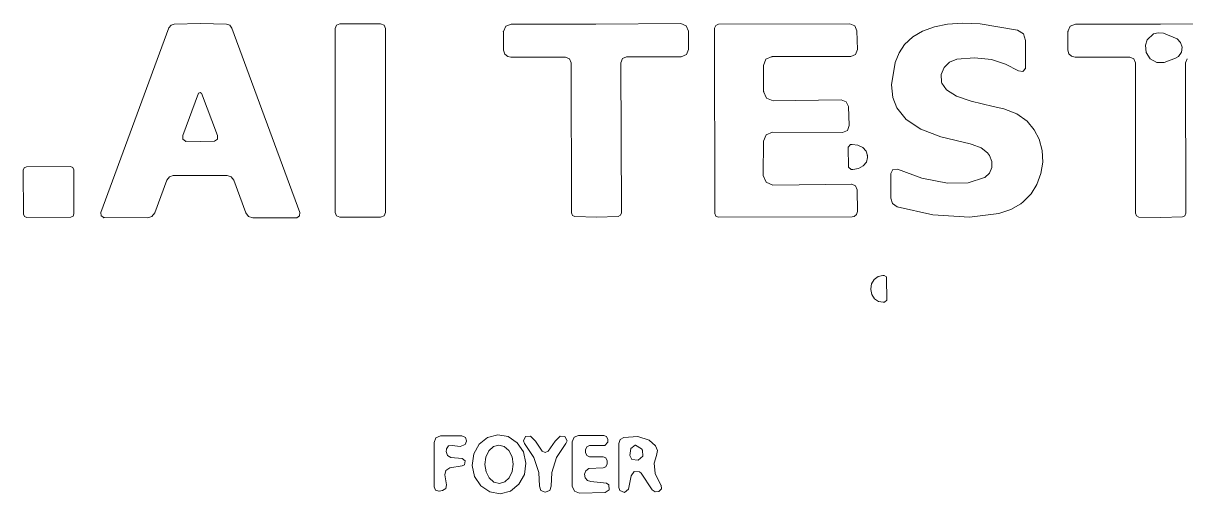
# Model space of a CAD drawing. Extents: x 0 to 650, y 0 to 488.
# Drawn here: x 272 to 410, y 174.2 to 230 of the extents above; entities that cross this region are included whole.
import ezdxf

# ---------------------------------------------------------------- set-up
doc = ezdxf.new("R2010")
doc.units = 0
doc.linetypes.add('Solid', pattern=[0])
doc.layers.add('Layer 1', color=7, linetype='Solid', lineweight=0)

msp = doc.modelspace()

# ---------------------------------------------------------------- linework, layer by layer
at = {"layer": 'Layer 1', "color": 9, "linetype": 'Solid', "lineweight": 0}
for p, q in [((289.27, 229.47), (281.19, 207.58)), ((289.53, 229.8), (289.27, 229.47)), ((289.91, 229.94), (289.53, 229.8)), ((293.01, 230.01), (289.91, 229.94)), ((296.11, 229.94), (293.01, 230.01)), ((296.5, 229.79), (296.11, 229.94)), ((296.75, 229.46), (296.5, 229.79)), ((304.81, 207.57), (296.75, 229.46)), ((309.18, 229.81), (309.01, 229.4)), ((309.01, 229.4), (309.01, 207.58)), ((309.59, 229.98), (309.18, 229.81)), ((314.41, 229.98), (309.59, 229.98)), ((314.82, 229.81), (314.41, 229.98)), ((314.99, 229.4), (314.82, 229.81)), ((314.99, 207.58), (314.99, 229.4)), ((329.27, 229.67), (329, 229.04)), ((329.9, 229.93), (329.27, 229.67)), ((339.98, 229.94), (329.9, 229.93)), ((350.05, 229.99), (339.98, 229.94)), ((350.68, 229.73), (350.05, 229.99)), ((350.95, 229.1), (350.68, 229.73)), ((350.95, 229.09), (350.95, 229.1)), ((354.2, 229.77), (354.06, 229.43)), ((354.06, 229.43), (354.06, 229.43)), ((354.06, 229.43), (354.09, 207.47)), ((354.54, 229.91), (354.2, 229.77)), ((370.11, 229.95), (354.54, 229.91)), ((370.7, 229.71), (370.11, 229.95)), ((370.95, 229.12), (370.7, 229.71)), ((371.01, 226.9), (370.95, 229.12)), ((380.15, 229.61), (378.74, 229.09)), ((381.7, 229.91), (380.15, 229.61)), ((383.52, 230.03), (381.7, 229.91)), ((385.58, 229.95), (383.52, 230.03)), ((390.04, 229.2), (385.58, 229.95)), ((390.73, 228.77), (390.04, 229.2)), ((396.26, 229.68), (396, 229.04)), ((396.9, 229.94), (396.26, 229.68)), ((406.99, 229.93), (396.9, 229.94)), ((417.08, 229.96), (406.99, 229.93)), ((329, 229.04), (329, 229.03)), ((329, 229.03), (329.01, 226.85)), ((350.96, 226.91), (350.95, 229.09)), ((377.59, 228.4), (376.61, 227.49)), ((378.74, 229.09), (377.59, 228.4)), ((390.99, 228), (390.73, 228.77)), ((390.99, 224.83), (390.99, 228)), ((396, 229.04), (396, 229.04)), ((396, 229.04), (396, 226.85)), ((329.01, 226.85), (329.15, 226.38)), ((329.15, 226.38), (329.53, 226.07)), ((350.71, 226.31), (350.96, 226.91)), ((370.78, 226.33), (371.01, 226.9)), ((375.96, 226.53), (375.48, 225.39)), ((376.61, 227.49), (375.96, 226.53)), ((396, 226.85), (396.11, 226.42)), ((396.11, 226.42), (396.43, 226.11)), ((329.53, 226.07), (329.86, 226)), ((329.86, 226), (336.35, 226.01)), ((336.35, 226.01), (336.83, 225.82)), ((336.83, 225.82), (337.03, 225.33)), ((337.03, 225.33), (337.07, 207.52)), ((342.94, 225.35), (343.14, 225.83)), ((343, 207.53), (342.94, 225.35)), ((343.14, 225.83), (343.62, 226.03)), ((343.62, 226.03), (350.11, 226.06)), ((350.11, 226.06), (350.71, 226.31)), ((359.85, 225), (360.14, 225.75)), ((359.88, 221.92), (359.85, 225)), ((360.14, 225.75), (360.88, 226.07)), ((360.88, 226.07), (360.89, 226.07)), ((360.89, 226.07), (370.21, 226.09)), ((370.21, 226.09), (370.22, 226.09)), ((370.22, 226.09), (370.78, 226.33)), ((375.48, 225.39), (375.08, 222.73)), ((381.3, 224.77), (381.95, 225.41)), ((381.95, 225.41), (382.8, 225.75)), ((382.8, 225.75), (384.92, 225.94)), ((384.92, 225.94), (386.94, 225.72)), ((386.94, 225.72), (386.94, 225.72)), ((386.94, 225.72), (386.94, 225.72)), ((386.94, 225.72), (388.58, 225.19)), ((388.58, 225.19), (390.15, 224.37)), ((396.43, 226.11), (396.85, 226)), ((396.85, 226), (403.35, 226)), ((403.35, 226), (403.83, 225.8)), ((403.83, 225.8), (404.03, 225.32)), ((404.03, 225.32), (404.04, 207.48)), ((409.95, 225.33), (410.15, 225.81)), ((409.99, 207.48), (409.95, 225.33)), ((380.97, 223.94), (381.3, 224.77)), ((381, 223.05), (380.97, 223.94)), ((390.15, 224.37), (390.64, 224.32)), ((390.64, 224.32), (390.97, 224.67)), ((390.97, 224.67), (390.99, 224.83)), ((375.08, 222.73), (375.24, 221.23)), ((381.03, 222.92), (381, 223.05)), ((381.58, 222.13), (381.03, 222.92)), ((292.81, 221.75), (290.92, 216.69)), ((292.93, 221.79), (292.81, 221.75)), ((292.97, 221.8), (292.93, 221.79)), ((293.03, 221.79), (292.97, 221.8)), ((293.15, 221.75), (293.03, 221.79)), ((295.06, 216.69), (293.15, 221.75)), ((360.22, 221.14), (359.88, 221.92)), ((359.88, 221.92), (359.88, 221.92)), ((361.01, 220.82), (360.22, 221.14)), ((369.1, 220.95), (361.01, 220.82)), ((369.7, 220.72), (369.1, 220.95)), ((375.24, 221.23), (375.71, 219.98)), ((382.78, 221.39), (381.58, 222.13)), ((384.53, 220.78), (382.78, 221.39)), ((369.97, 220.14), (369.7, 220.72)), ((370.04, 217.88), (369.97, 220.14)), ((375.71, 219.98), (376.82, 218.59)), ((387.12, 220.16), (384.53, 220.78)), ((388.41, 219.86), (387.12, 220.16)), ((389.95, 219.28), (388.41, 219.86)), ((376.82, 218.59), (378.53, 217.45)), ((391.17, 218.39), (389.95, 219.28)), ((392, 217.4), (391.17, 218.39)), ((290.92, 216.69), (290.94, 216.28)), ((295.03, 216.29), (295.06, 216.69)), ((359.86, 216.03), (360.17, 216.78)), ((360.17, 216.78), (360.92, 217.1)), ((360.92, 217.1), (369.25, 217.08)), ((369.25, 217.08), (369.26, 217.08)), ((369.26, 217.08), (369.82, 217.32)), ((369.82, 217.32), (370.04, 217.88)), ((378.53, 217.45), (380.92, 216.55)), ((392.58, 216.26), (392, 217.4)), ((290.94, 216.28), (291.26, 216.03)), ((291.26, 216.03), (291.32, 216.02)), ((291.32, 216.02), (292.99, 215.99)), ((292.99, 215.99), (294.66, 216.03)), ((294.66, 216.03), (294.71, 216.04)), ((294.71, 216.04), (295.03, 216.29)), ((359.82, 211.99), (359.86, 216.03)), ((380.92, 216.55), (384.41, 215.7)), ((384.41, 215.7), (384.64, 215.65)), ((384.64, 215.65), (385.69, 215.26)), ((392.94, 214.94), (392.58, 216.26)), ((385.69, 215.26), (386.47, 214.64)), ((386.47, 214.64), (386.47, 214.64)), ((386.47, 214.64), (386.71, 214.32)), ((386.71, 214.32), (386.98, 213.64)), ((393.01, 213.56), (392.94, 214.94)), ((272.1, 212.87), (271.99, 212.58)), ((271.99, 212.58), (272.01, 207.38)), ((272.38, 212.99), (272.1, 212.87)), ((277.58, 213.01), (272.38, 212.99)), ((277.87, 212.9), (277.58, 213.01)), ((277.99, 212.62), (277.87, 212.9)), ((278.01, 207.42), (277.99, 212.62)), ((375.24, 212.67), (374.98, 212.2)), ((375.78, 212.7), (375.24, 212.67)), ((378.67, 211.63), (375.78, 212.7)), ((386.97, 212.9), (386.68, 212.24)), ((386.98, 213.64), (386.97, 212.9)), ((392.81, 212.19), (393.01, 213.56)), ((287.59, 207.54), (289.03, 211.42)), ((289.03, 211.42), (289.33, 211.81)), ((289.33, 211.81), (289.8, 211.96)), ((289.8, 211.96), (293, 211.96)), ((293, 211.96), (296.21, 211.95)), ((296.21, 211.95), (296.68, 211.81)), ((296.68, 211.81), (296.98, 211.42)), ((296.98, 211.42), (298.41, 207.53)), ((359.82, 211.98), (359.82, 211.99)), ((360.17, 211.16), (359.82, 211.98)), ((360.99, 210.83), (360.17, 211.16)), ((374.98, 212.2), (374.98, 209.27)), ((381.71, 211.05), (378.67, 211.63)), ((386.11, 211.72), (384.18, 211.09)), ((386.15, 211.74), (386.11, 211.72)), ((386.68, 212.24), (386.15, 211.74)), ((392.33, 210.88), (392.81, 212.19)), ((370.31, 210.92), (360.99, 210.83)), ((370.36, 210.92), (370.31, 210.92)), ((370.8, 210.72), (370.36, 210.92)), ((370.99, 210.27), (370.8, 210.72)), ((371.02, 207.67), (370.99, 210.27)), ((384.18, 211.09), (381.71, 211.05)), ((390.71, 208.84), (391.64, 209.78)), ((391.64, 209.78), (392.33, 210.88)), ((374.98, 209.27), (375.19, 208.63)), ((375.19, 208.63), (375.73, 208.24)), ((389.21, 207.93), (390.4, 208.6)), ((390.4, 208.6), (390.71, 208.84)), ((272.01, 207.38), (272.13, 207.1)), ((272.13, 207.1), (272.42, 206.99)), ((272.42, 206.99), (277.62, 207.01)), ((277.62, 207.01), (277.9, 207.13)), ((277.9, 207.13), (278.01, 207.42)), ((281.19, 207.58), (281.22, 207.19)), ((281.22, 207.19), (281.54, 206.96)), ((286.76, 206.95), (287.27, 207.11)), ((287.27, 207.11), (287.59, 207.54)), ((298.41, 207.53), (298.74, 207.11)), ((298.74, 207.11), (299.24, 206.95)), ((304.46, 206.95), (304.78, 207.18)), ((304.78, 207.18), (304.81, 207.57)), ((309.01, 207.58), (309.18, 207.17)), ((309.18, 207.17), (309.59, 207)), ((314.41, 207), (314.82, 207.17)), ((314.82, 207.17), (314.99, 207.58)), ((337.07, 207.52), (337.18, 207.22)), ((337.18, 207.22), (337.45, 207.08)), ((337.45, 207.08), (340.04, 207.03)), ((340.04, 207.03), (342.62, 207.09)), ((342.62, 207.09), (342.89, 207.24)), ((342.89, 207.24), (343, 207.53)), ((354.09, 207.47), (354.22, 207.15)), ((354.22, 207.15), (354.54, 207.02)), ((354.54, 207.02), (370.39, 207.04)), ((370.39, 207.04), (370.63, 207.09)), ((370.63, 207.09), (370.91, 207.32)), ((370.91, 207.32), (371.02, 207.67)), ((375.73, 208.24), (379.97, 207.3)), ((379.97, 207.3), (384.33, 207.02)), ((384.33, 207.02), (387.82, 207.46)), ((387.82, 207.46), (389.21, 207.93)), ((404.04, 207.48), (404.15, 207.18)), ((404.15, 207.18), (404.43, 207.03)), ((404.43, 207.03), (407.02, 206.98)), ((407.02, 206.98), (409.6, 207.04)), ((409.6, 207.04), (409.88, 207.19)), ((409.88, 207.19), (409.99, 207.48)), ((281.54, 206.96), (281.62, 206.96)), ((281.62, 206.96), (286.76, 206.95)), ((299.24, 206.95), (304.38, 206.95)), ((304.38, 206.95), (304.46, 206.95)), ((309.59, 207), (314.41, 207)), ((320.98, 180.81), (320.76, 180.26)), ((321.53, 181.06), (320.98, 180.81)), ((321.56, 181.06), (321.53, 181.06)), ((324.07, 181.06), (321.56, 181.06)), ((324.48, 180.88), (324.07, 181.06)), ((324.62, 180.46), (324.48, 180.88)), ((327.12, 180.87), (326.11, 180.07)), ((328.33, 181.19), (327.12, 180.87)), ((329.56, 180.97), (328.33, 181.19)), ((330.63, 180.25), (329.56, 180.97)), ((331.63, 181), (331.37, 180.47)), ((332.21, 181.02), (331.63, 181)), ((332.8, 180.45), (332.21, 181.02)), ((335.71, 181.02), (335.13, 180.45)), ((336.3, 181), (335.71, 181.02)), ((336.55, 180.47), (336.3, 181)), ((337.37, 180.89), (337.15, 180.36)), ((337.91, 181.11), (337.37, 180.89)), ((340.9, 181.11), (337.91, 181.11)), ((341.23, 180.98), (340.9, 181.11)), ((341.37, 180.65), (341.23, 180.98)), ((343.29, 180.88), (342.87, 180.62)), ((344.95, 180.99), (343.29, 180.88)), ((346.28, 180.56), (344.95, 180.99)), ((320.76, 180.26), (320.76, 175.02)), ((322.2, 179.2), (322.23, 179.46)), ((322.23, 179.46), (322.24, 179.51)), ((322.24, 179.51), (322.48, 179.86)), ((322.48, 179.86), (322.9, 179.92)), ((322.9, 179.92), (323.85, 179.79)), ((323.85, 179.79), (324.43, 180.02)), ((324.43, 180.02), (324.62, 180.42)), ((324.43, 180.02), (324.43, 180.02)), ((324.62, 180.42), (324.62, 180.46)), ((326.11, 180.07), (325.46, 178.91)), ((327.81, 179.78), (327.27, 179.28)), ((328.45, 179.96), (327.81, 179.78)), ((329.09, 179.8), (328.45, 179.96)), ((329.65, 179.31), (329.09, 179.8)), ((331.37, 179.15), (330.63, 180.25)), ((331.37, 180.47), (331.5, 180.16)), ((331.5, 180.16), (332.61, 178.49)), ((333.61, 179.25), (332.8, 180.45)), ((335.13, 180.45), (334.32, 179.25)), ((335.31, 178.49), (336.42, 180.16)), ((336.42, 180.16), (336.55, 180.47)), ((337.15, 180.36), (337.15, 175.1)), ((338.74, 179.42), (338.88, 179.76)), ((338.74, 179.07), (338.74, 179.42)), ((338.88, 179.76), (339.22, 179.9)), ((339.22, 179.9), (340.97, 179.9)), ((340.97, 179.9), (341.03, 179.9)), ((341.03, 179.9), (341.37, 180.3)), ((341.37, 180.3), (341.37, 180.65)), ((342.87, 180.62), (342.7, 180.15)), ((342.7, 180.15), (342.7, 174.92)), ((344.1, 179.55), (343.99, 178.73)), ((344.63, 179.96), (344.1, 179.55)), ((344.66, 179.96), (344.63, 179.96)), ((345.39, 179.52), (344.66, 179.96)), ((345.51, 179.36), (345.39, 179.52)), ((347.05, 179.88), (346.28, 180.56)), ((347.28, 179.32), (347.05, 179.88)), ((322.34, 178.74), (322.2, 179.2)), ((322.76, 178.51), (322.34, 178.74)), ((324.08, 178.38), (322.76, 178.51)), ((324.45, 178.09), (324.08, 178.38)), ((324.36, 177.63), (324.45, 178.09)), ((325.46, 178.91), (325.27, 177.56)), ((326.92, 178.54), (326.8, 177.67)), ((327.27, 179.28), (326.92, 178.54)), ((330.02, 178.58), (329.65, 179.31)), ((330.16, 177.71), (330.02, 178.58)), ((331.67, 177.82), (331.37, 179.15)), ((332.61, 178.49), (333.2, 176.72)), ((333.96, 179.1), (333.61, 179.25)), ((334.32, 179.25), (333.96, 179.1)), ((334.73, 176.72), (335.31, 178.49)), ((338.88, 178.72), (338.74, 179.07)), ((339.22, 178.58), (338.88, 178.72)), ((340.82, 178.58), (339.22, 178.58)), ((341.16, 178.44), (340.82, 178.58)), ((341.3, 178.1), (341.16, 178.44)), ((341.3, 177.73), (341.3, 178.1)), ((343.99, 178.73), (344.24, 178.25)), ((344.24, 178.25), (345, 178.19)), ((345, 178.19), (345.54, 178.65)), ((345.54, 178.65), (345.51, 179.36)), ((346.88, 177.84), (347.17, 178.72)), ((347.17, 178.72), (347.28, 179.32)), ((322.05, 176.45), (322.17, 176.97)), ((322.17, 176.97), (322.62, 177.25)), ((322.62, 177.25), (324.11, 177.5)), ((324.11, 177.5), (324.36, 177.63)), ((325.27, 177.56), (325.57, 176.23)), ((326.8, 177.67), (326.94, 176.8)), ((326.94, 176.8), (327.31, 176.07)), ((329.69, 176.1), (330.04, 176.84)), ((330.04, 176.84), (330.16, 177.71)), ((331.48, 176.47), (331.67, 177.82)), ((333.2, 176.72), (333.2, 176.72)), ((333.2, 176.72), (333.28, 175.09)), ((334.64, 175.09), (334.73, 176.72)), ((334.73, 176.72), (334.73, 176.72)), ((338.6, 176.5), (338.76, 176.9)), ((338.76, 176.9), (339.14, 177.17)), ((339.14, 177.17), (340.82, 177.26)), ((340.82, 177.26), (340.83, 177.26)), ((340.83, 177.26), (341.16, 177.39)), ((341.16, 177.39), (341.3, 177.73)), ((344.15, 176.32), (344.51, 176.83)), ((344.51, 176.83), (345.13, 176.81)), ((345.13, 176.81), (345.33, 176.62)), ((347, 176.58), (346.88, 177.84)), ((322.25, 175.25), (322.05, 176.45)), ((325.57, 176.23), (326.31, 175.13)), ((327.31, 176.07), (327.87, 175.58)), ((327.87, 175.58), (328.51, 175.42)), ((328.51, 175.42), (329.15, 175.6)), ((329.15, 175.6), (329.69, 176.1)), ((329.82, 174.51), (330.83, 175.31)), ((330.83, 175.31), (331.48, 176.47)), ((338.68, 176.08), (338.6, 176.5)), ((338.96, 175.76), (338.68, 176.08)), ((339.36, 175.63), (338.96, 175.76)), ((341.21, 175.44), (339.36, 175.63)), ((341.49, 175.25), (341.21, 175.44)), ((343.83, 174.72), (344.15, 176.32)), ((345.33, 176.62), (346.64, 174.66)), ((347.68, 175.23), (347, 176.58)), ((320.76, 175.02), (320.93, 174.63)), ((320.93, 174.63), (321.34, 174.48)), ((321.34, 174.48), (321.38, 174.49)), ((321.38, 174.49), (321.75, 174.56)), ((321.75, 174.56), (322.15, 174.8)), ((321.75, 174.56), (321.75, 174.56)), ((322.15, 174.8), (322.25, 175.25)), ((326.31, 175.13), (327.38, 174.41)), ((327.38, 174.41), (328.61, 174.19)), ((328.61, 174.19), (329.82, 174.51)), ((333.28, 175.09), (333.42, 174.57)), ((333.42, 174.57), (333.96, 174.38)), ((333.96, 174.38), (334.5, 174.57)), ((334.5, 174.57), (334.64, 175.09)), ((337.15, 175.1), (337.15, 175.09)), ((337.15, 175.09), (337.41, 174.49)), ((337.41, 174.49), (338.03, 174.25)), ((338.03, 174.25), (341.07, 174.35)), ((341.07, 174.35), (341.56, 174.67)), ((341.56, 174.67), (341.49, 175.25)), ((342.7, 174.92), (342.8, 174.59)), ((342.8, 174.59), (343.36, 174.34)), ((343.36, 174.34), (343.83, 174.72)), ((346.64, 174.66), (347, 174.41)), ((347, 174.41), (347.43, 174.45)), ((347.43, 174.45), (347.48, 174.48)), ((347.48, 174.48), (347.75, 174.79)), ((347.7, 175.2), (347.68, 175.23)), ((347.75, 174.79), (347.7, 175.2))]:
    msp.add_line(p, q, dxfattribs=at)
at = {"layer": 'Layer 1', "color": 251, "linetype": 'Solid', "lineweight": 0}
for p, q in [((405.43, 228.06), (405.2, 227.43)), ((406.15, 228.76), (405.43, 228.06)), ((406.71, 228.91), (406.15, 228.76)), ((406.15, 228.76), (406.15, 228.76)), ((407.36, 228.86), (406.71, 228.91)), ((408.97, 228.17), (407.36, 228.86)), ((409.39, 227.75), (408.97, 228.17)), ((409.58, 227.18), (409.39, 227.75)), ((405.2, 227.43), (405.28, 226.55)), ((405.28, 226.55), (405.77, 225.82)), ((409.13, 226.1), (409.49, 226.58)), ((409.49, 226.58), (409.58, 227.18)), ((405.77, 225.82), (406.55, 225.39)), ((406.55, 225.39), (407.44, 225.36)), ((407.44, 225.36), (408.79, 225.89)), ((408.79, 225.89), (409.13, 226.1))]:
    msp.add_line(p, q, dxfattribs=at)
at = {"layer": 'Layer 1', "color": 252, "linetype": 'Solid', "lineweight": 0}
for p, q in [((370.2, 215.65), (369.91, 215.34)), ((369.91, 215.34), (369.97, 212.96)), ((370.38, 215.65), (370.2, 215.65)), ((371.06, 215.57), (370.38, 215.65)), ((371.65, 215.29), (371.06, 215.57)), ((372.05, 214.86), (371.65, 215.29)), ((372.2, 214.34), (372.05, 214.86)), ((372.08, 213.56), (372.2, 214.08)), ((372.2, 214.08), (372.2, 214.34)), ((369.97, 212.96), (370.28, 212.67)), ((370.28, 212.67), (370.46, 212.67)), ((370.46, 212.67), (371.14, 212.79)), ((371.14, 212.79), (371.71, 213.11)), ((371.71, 213.11), (372.08, 213.56)), ((372.69, 199.12), (372.59, 198.53)), ((373, 199.62), (372.69, 199.12)), ((373.47, 199.96), (373, 199.62)), ((374.03, 200.09), (373.47, 199.96)), ((374.21, 200.09), (374.03, 200.09)), ((374.03, 200.09), (374.03, 200.09)), ((374.46, 199.92), (374.21, 200.09)), ((374.47, 199.83), (374.46, 199.92)), ((374.51, 197.17), (374.47, 199.83)), ((372.59, 198.53), (372.59, 198.43)), ((372.59, 198.43), (372.71, 197.84)), ((372.71, 197.84), (373.03, 197.34)), ((373.03, 197.34), (373.51, 197.02)), ((373.51, 197.02), (374.07, 196.91)), ((374.07, 196.91), (374.25, 196.91)), ((374.25, 196.91), (374.51, 197.17))]:
    msp.add_line(p, q, dxfattribs=at)
at = {"layer": 'Layer 1', "color": 9, "linetype": 'Solid', "lineweight": 0}
for p in [(329, 229.04), (396, 229.04), (360.88, 226.07), (390.97, 224.67), (359.88, 221.92), (291.26, 216.03), (386.15, 211.74), (281.54, 206.96)]:
    msp.add_point(p, dxfattribs=at)
at = {"layer": 'Layer 1', "color": 252, "linetype": 'Solid', "lineweight": 0}
msp.add_point((372.2, 214.34), dxfattribs=at)

doc.saveas('drawing.dxf')
